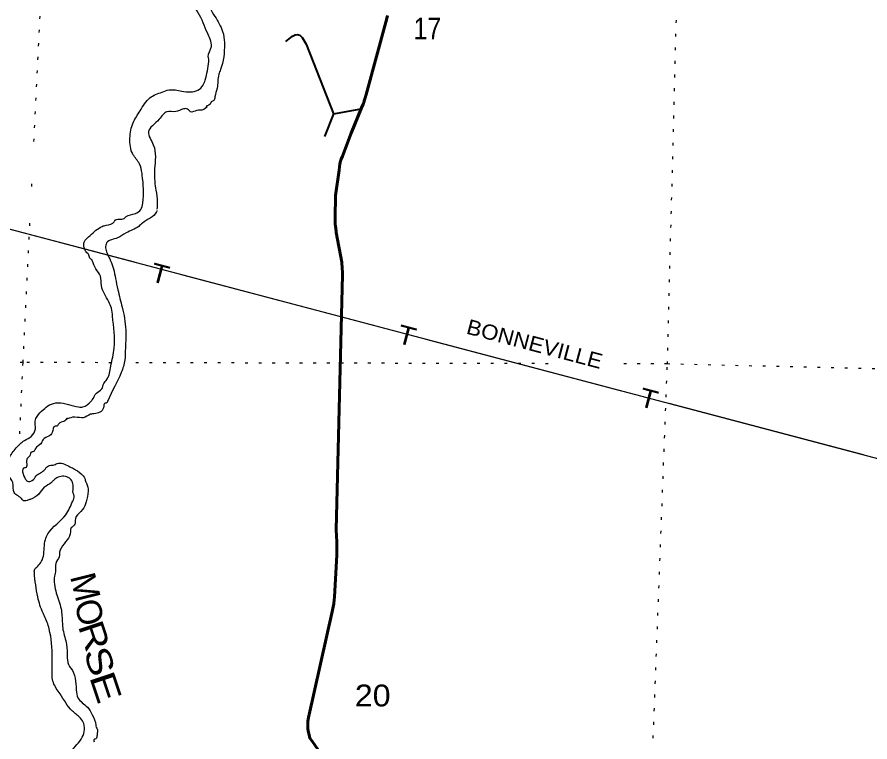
# Model space of a CAD drawing. Header units: feet. Extents: x -739708 to -488887, y 188754 to 379550.
# Drawn here: x -581014 to -574176, y 219930 to 225741 of the extents above; entities that cross this region are included whole.
import ezdxf
from ezdxf.enums import TextEntityAlignment as Align

# ---------------------------------------------------------------- set-up
doc = ezdxf.new("R2010")
doc.units = ezdxf.units.FT
doc.header["$LTSCALE"] = 73
doc.linetypes.add('DOTTED', pattern=[1.5, 0.3, -1.2])
for name, color, linetype, lineweight in [('26', 7, 'Continuous', 40), ('29', 7, 'Continuous', 25), ('39', 7, 'Continuous', 13), ('46', 7, 'Continuous', 13), ('7', 7, 'DOTTED', 13)]:
    doc.layers.add(name, color=color, linetype=linetype, lineweight=lineweight)
doc.layers.add('41', color=7, linetype='Continuous')

msp = doc.modelspace()

# ---------------------------------------------------------------- linework, layer by layer
at = {"layer": '26'}
msp.add_lwpolyline([(-578077.38, 219114.78), (-578647.68, 219935.26), (-578665.68, 219961.15), (-578672.9, 219985.26), (-578677.67, 220004.07), (-578682.08, 220034.64), (-578683.28, 220065.5), (-578681.24, 220096.33), (-578675.99, 220126.76), (-578484.09, 220986.63), (-578478.39, 221012.16), (-578474.76, 221036.63), (-578473.9, 221042.47), (-578470.27, 221066.91), (-578468.81, 221092.47), (-578449.66, 221427.6), (-578449.72, 221483.19), (-578449.74, 221508.19), (-578450.9, 221533.19), (-578455.38, 221630.16), (-578405.32, 223674.56), (-578404.71, 223699.57), (-578406.25, 223724.56), (-578409.35, 223774.89), (-578454.42, 224014.47), (-578456.64, 224025.52), (-578461.95, 224065.52), (-578462.37, 224080.86), (-578463.06, 224106.11), (-578462.71, 224130.86), (-578460.21, 224309.25), (-578432.6, 224514.4), (-578429.11, 224540.32), (-578424.81, 224564.4), (-578423.16, 224573.12), (-578422.14, 224576.52), (-578414.8, 224600.97), (-578404.9, 224626.52), (-578334.28, 224808.95), (-578251.25, 225014.36), (-578240.12, 225041.92), (-578231.26, 225064.36), (-578229.75, 225069.5), (-578222.92, 225092.9), (-578215.69, 225119.5), (-578050.5, 225728.11), (-578043.79, 225752.86)], dxfattribs=at)
at = {"layer": '29'}
msp.add_line((-578478, 224965), (-578550, 224784), dxfattribs=at)
msp.add_lwpolyline([(-578859, 225545), (-578805, 225588), (-578785, 225599), (-578768, 225601), (-578747, 225595), (-578729, 225578), (-578695, 225523), (-578478, 224965), (-578255.05, 225004.95)], dxfattribs=at)
at = {"layer": '39'}
for points in [[(-580470.01, 223881.99), (-580477.68, 223900.08), (-580479.44, 223918.24), (-580475.16, 223936.3), (-580428.05, 223989.99), (-580330.26, 224063.07), (-580297.88, 224072.65), (-580235.01, 224099.93), (-580230.87, 224107.92), (-580154, 224126.92), (-580139.7, 224140.81), (-580064.76, 224165.89), (-580021.99, 224197.48), (-580005.13, 224249.61), (-580010.06, 224473.26), (-580011.88, 224487.39), (-580032.98, 224564.25), (-580084.34, 224639.54), (-580108.71, 224770.83), (-580082.81, 224893.32), (-580027.04, 224989.18), (-579948.99, 225092.77), (-579851.57, 225139.67), (-579794.89, 225156.96), (-579692.23, 225147.38), (-579563.1, 225155.53), (-579524.27, 225193.23), (-579505.54, 225235.25), (-579477.25, 225383.89), (-579476.97, 225404.04), (-579480.75, 225422.22), (-579455.41, 225504.43), (-579466.68, 225563.02), (-579488.15, 225613.69), (-579560.47, 225775.91), (-579653.3, 225912.25), (-579743.67, 226080.78), (-579840.76, 226201.07), (-579872.47, 226239.82), (-579909.27, 226347.13), (-579976, 226477.03), (-580116.89, 226636.24), (-580124.79, 226648.44), (-580190.84, 226681.65), (-580232.51, 226728.6), (-580276.46, 226757.46), (-580315.56, 226844.65), (-580317.43, 226854.76), (-580322.94, 226893.11), (-580310.51, 226917.09), (-580309.84, 226965.43)], [(-579763.34, 226293.5), (-579744.63, 226276.49), (-579716.69, 226240.13), (-579674.35, 226202.76), (-579602.76, 226100.26), (-579541.34, 226025.37), (-579504.09, 225922.63), (-579485.01, 225886.22), (-579465.7, 225815.46), (-579427.57, 225745.96), (-579365.82, 225624.55), (-579350.83, 225536.06), (-579350.76, 225526.09), (-579382.57, 225319.88), (-579396.71, 225282.12), (-579409.23, 225170.19), (-579427.57, 225100.29), (-579437.35, 225071.43), (-579456.11, 225062.44), (-579464.85, 225043.56), (-579497.94, 225024.5), (-579492.4, 225024.53), (-579516.61, 225001.11), (-579571.91, 224991.88), (-579623.89, 224981.55), (-579646.19, 225002.45), (-579680.54, 225004.42), (-579741.3, 224982.97), (-579812.18, 224982.48), (-579874.88, 224921.15), (-579960.57, 224819.78), (-579921.1, 224717.04), (-579910.93, 224525.51), (-579910.23, 224422.52), (-579899.78, 224352.83), (-579890.27, 224258.76), (-579892.29, 224200.15)], [(-579892.01, 224190.09), (-579896.37, 224178.98), (-580008.71, 224089.62), (-580038.43, 224062.83), (-580138.86, 224011.2), (-580208.35, 223970.86), (-580255.87, 223956.13), (-580295.57, 223930.39), (-580304.15, 223890.46), (-580291.68, 223848.46), (-580239.87, 223722.56), (-580224.73, 223644.03)], [(-580410.9, 223789.05), (-580412.67, 223792.35), (-580430.58, 223808.74), (-580440.23, 223839.1), (-580454.17, 223851.39), (-580470.01, 223881.99)], [(-580574.46, 222024.18), (-580594.34, 222044.62), (-580684.94, 222052.01), (-580719.54, 222028.35), (-580737.93, 222010.49), (-580794.92, 221971.05), (-580840.02, 221917.34), (-580907.14, 221874.02), (-580933.46, 221866.35), (-580967.72, 221866.86), (-580971.66, 221872.96), (-581037.41, 221928.32), (-581048.37, 222009.06), (-581083.75, 222074.04), (-581085.54, 222090.18), (-581091.24, 222114.44), (-581094.77, 222150.75), (-581077.89, 222204.88), (-581020.3, 222286.61), (-580954.97, 222346.08), (-580898.03, 222381.49), (-580866.98, 222439.44), (-580868.13, 222501.9), (-580853.49, 222539.95), (-580802.35, 222593.58), (-580753.45, 222631.13), (-580684.67, 222648.23), (-580519.84, 222615.57), (-580485.57, 222615.07), (-580420.43, 222660.43), (-580410.19, 222672.36), (-580377.18, 222726.26), (-580334.38, 222759.87), (-580317.67, 222801.92), (-580293, 222835.8), (-580261.28, 222942.08), (-580235.07, 223086.73), (-580247.62, 223342.73), (-580256.79, 223407.32), (-580278.25, 223457.99), (-580336.91, 223587.78), (-580345.92, 223664.47), (-580381.41, 223721.39), (-580410.9, 223789.05)], [(-580224.96, 223646.25), (-580205.5, 223554.46), (-580171.32, 223414.05), (-580151.88, 223325.58), (-580142.39, 223232.63), (-580145.67, 223064.27), (-580149.61, 222993.36), (-580177.69, 222890.17), (-580287.97, 222660.17), (-580297.85, 222646.82), (-580306.71, 222646.76), (-580320.85, 222609.01), (-580394.71, 222560.87), (-580423.48, 222556.25), (-580484.19, 222528.15), (-580493.06, 222528.09), (-580568.39, 222531.99), (-580623.63, 222512.79)], [(-580610.43, 222527.28), (-580637.93, 222499.41), (-580679.89, 222480.29), (-580694.15, 222461.37), (-580708.55, 222461.27), (-580731.46, 222410.17), (-580758.95, 222381.18), (-580805.26, 222353.18), (-580823.87, 222319.83), (-580865.7, 222282.99), (-580879.93, 222258.53), (-580903.12, 222249.51), (-580907.42, 222230.65), (-580931.6, 222202.8), (-580948.79, 222127.38), (-580954.33, 222127.34), (-580948.18, 222038.78), (-580930.34, 222020.09), (-580892.71, 222024.77), (-580859.75, 222062.65), (-580790.33, 222114.06), (-580776.07, 222132.99), (-580744.05, 222147.61), (-580725.22, 222147.74), (-580692.1, 222162.37), (-580598.92, 222139.74), (-580561.14, 222121.18), (-580499.95, 222079.51), (-580470.89, 222042.06), (-580461.84, 222013.32), (-580457.35, 222004.5), (-580442.5, 221939.26), (-580460.76, 221854.96), (-580469.38, 221821.69), (-580548.32, 221704.86), (-580548.16, 221681.61), (-580566.81, 221657.12), (-580585.49, 221633.72), (-580585.36, 221614.9), (-580612.59, 221549.38), (-580659.76, 221483.71), (-580672.82, 221450.4), (-580672.66, 221427.14), (-580696.68, 221376.03), (-580705.12, 221315.07), (-580705.06, 221306.21), (-580713.59, 221258.53), (-580713.14, 221193.19), (-580699.38, 221123.52), (-580660.86, 220997.53), (-580650.09, 220880.21), (-580645.31, 220829.31), (-580616.82, 220712.11), (-580611.65, 220604.73), (-580592.34, 220533.98), (-580582.29, 220520.76), (-580539.01, 220347.2), (-580525.27, 220281.95), (-580449.46, 220208.26), (-580411.4, 220147.62), (-580383.13, 220063.64), (-580383.1, 220058.11), (-580373, 220040.46), (-580372.61, 219983.99), (-580382.39, 219955.13), (-580396.73, 219946.17), (-580396.63, 219931.77)], [(-578322.99, 215394.15), (-578287.91, 215452.04), (-578275.11, 215502.2), (-578251.96, 215572.36), (-578269.31, 215629.01), (-578270.42, 215693.48), (-578274.34, 215701.6), (-578264.19, 215850.5), (-578240.87, 215932.73), (-578246.37, 215971.08), (-578320.5, 216147.42), (-578385.79, 216235), (-578442.01, 216394.95), (-578497.52, 216605.25), (-578518.02, 216724.39), (-578537.44, 216777.06), (-578568.83, 216837.95), (-578614.65, 216876.9), (-578655.62, 216974.18), (-578671.46, 216994.57), (-578691.11, 217031.11), (-578755.19, 217060.26), (-578802.09, 217022.69), (-578806.25, 217012.68), (-578820.9, 216974.63), (-578875.98, 216927.11), (-578936.55, 216919.95), (-579026.96, 216941.43), (-579046.89, 216957.85), (-579090.13, 217037.03), (-579111.39, 217101.81), (-579126.32, 217186.62), (-579148.13, 217213.13), (-579042.75, 217253.86), (-578884.42, 217332.08), (-578607.1, 217416.6), (-578588.91, 217420.35), (-578514.28, 217423.27), (-578465.41, 217458.8), (-578452.84, 217492.85), (-578438.31, 217522.86), (-578395.27, 217717.59), (-578430.92, 217762.44), (-578550.06, 217891.1), (-578573.71, 217929.72), (-578690.92, 218052.32), (-578933.65, 218279.5), (-579066.34, 218448.65), (-579094.27, 218469.2), (-579134.35, 218485.92), (-579301.48, 218498.47), (-579435.76, 218552.83), (-579469.82, 218567.44), (-579481.89, 218569.63), (-579635.2, 218704.85), (-579783.5, 218910.48), (-579832.74, 218993.8), (-579850.21, 219185.41), (-579873.16, 219274.38), (-579908.52, 219339.36), (-580010.52, 219397.27), (-580145.6, 219395.24), (-580252.15, 219414.96), (-580336.32, 219450.45), (-580508.96, 219501.35), (-580538.85, 219525.97), (-580550.74, 219540.24), (-580570.72, 219552.62), (-580629.27, 219690.46), (-580635.06, 219708.67), (-580628.42, 219750.87), (-580545.78, 219894.68), (-580498.61, 219952.39), (-580478.73, 220076.98), (-580504.34, 220119.66), (-580570.06, 220177.03), (-580668.91, 220315.46), (-580722.07, 220404.88), (-580732.66, 220513.81), (-580731.41, 220602.42), (-580756.36, 220836.44), (-580793.25, 220937.7), (-580805, 220962.05), (-580847.53, 221091.59), (-580875, 221289.4), (-580874.74, 221307.53), (-580856.27, 221331.42), (-580823.52, 221367.2), (-580802.63, 221419.26), (-580786.67, 221551.96), (-580765.87, 221597.98), (-580622.63, 221750.95), (-580566.67, 221860.91), (-580556, 221903.06), (-580563.75, 221925.32), (-580563.04, 221975.67), (-580574.46, 222024.18)]]:
    msp.add_spline(points, degree=3, dxfattribs=at)
at = {"layer": '46'}
for p, q in [((-581634.14, 224189.69), (-580075.58, 223777.74)), ((-579685.94, 223674.74), (-578127.39, 223262.76)), ((-577737.75, 223159.76), (-576179.22, 222747.76)), ((-575789.59, 222644.76), (-574231.06, 222232.73))]:
    msp.add_line(p, q, dxfattribs=at)
msp.add_lwpolyline([(-584751.29, 225013.55), (-567737.26, 220515.75), (-554225.18, 214171.79)], dxfattribs=at)
at = {"layer": '7'}
for p, q in [((-580897.86, 224404.67), (-580900.46, 224351.83)), ((-576755.24, 222962.01), (-580153.89, 222969.74))]:
    msp.add_line(p, q, dxfattribs=at)
for points in [[(-580560, 233642.09), (-580702.63, 228374.05), (-580884.76, 224671.04)], [(-576055.89, 210671.09), (-576057.45, 212338.33), (-576000.62, 217660.78), (-575800.18, 222958.74), (-575661.85, 228261.87), (-575542.11, 232881.46)], [(-580913.44, 224087.92), (-580968.5, 222968.35), (-580998.6, 222306.43)], [(-580256.87, 222969.97), (-580966.38, 222971.58), (-582110.32, 222998.49)], [(-566723.82, 222727.21), (-570525.1, 222832.96), (-575800.19, 222959.81), (-576228.66, 222960.8)]]:
    msp.add_lwpolyline(points, dxfattribs=at)

# ---------------------------------------------------------------- texts
at = {"layer": '41'}
for s, rotation, p in [('M', 284.105, (-580590.31, 221256.15)), ('O', 287.789, (-580560.92, 221038.69))]:
    msp.add_text(s, height=201.5, rotation=rotation, dxfattribs=at).set_placement(p)
for s, rotation, width, p in [('R', 288.398, 1.2, (-580527.6, 220859.36)), ('S', 288.398, 1.25, (-580482.48, 220651.51)), ('E', 288.538, 1.35, (-580436.97, 220451.89))]:
    msp.add_text(s, height=201.5, rotation=rotation, dxfattribs=dict(at, width=width)).set_placement(p)
at = {"layer": '46', "width": 1.15}
for rotation, p in [(345.194, (-579887.06, 223609.4)), (345.193, (-577909.46, 223113.87)), (345.192, (-575969.43, 222607.8))]:
    msp.add_text('T', height=151.1, rotation=rotation, dxfattribs=at).set_placement(p, align=Align.CENTER)
at = {"layer": '46', "width": 1.1}
msp.add_text('BONNEVILLE', height=120.9, rotation=345.193, dxfattribs=at).set_placement((-577419.61, 223204.45))
at = {"layer": '7'}
for s, width, p in [('17', 0.85, (-577834.7, 225562.03)), ('20', 1.1, (-578305.59, 220214.62))]:
    msp.add_text(s, height=175, dxfattribs=dict(at, width=width)).set_placement(p)

doc.saveas('drawing.dxf')
